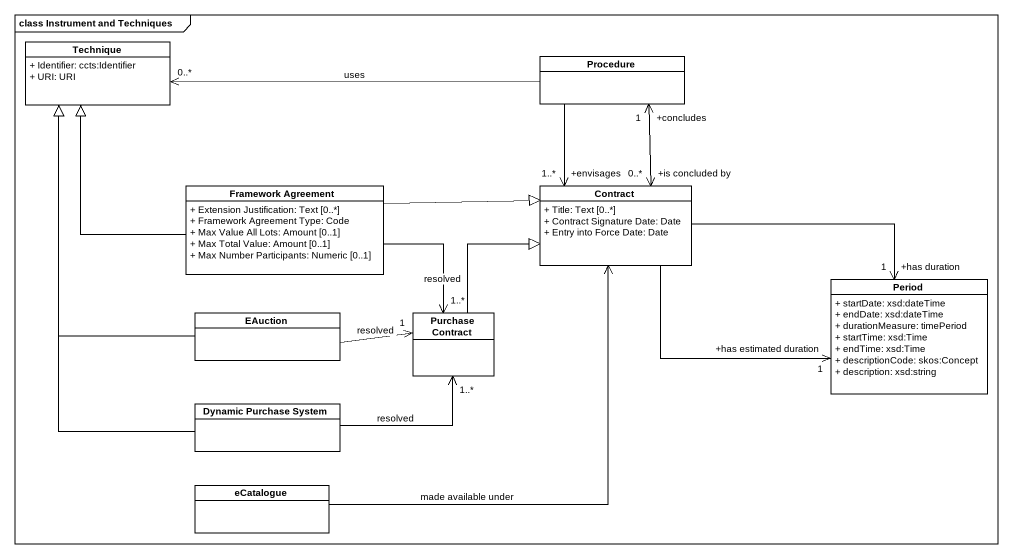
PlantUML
@startuml
mainframe class Instrument and Techniques
hide circle
hide empty members
skinparam classAttributeIconSize 0
class Technique {
  + Identifier: ccts:Identifier
  + URI: URI
}
class Procedure
class "Framework Agreement" as Framework_Agreement {
  + Extension Justification: Text [0..*]
  + Framework Agreement Type: Code
  + Max Value All Lots: Amount [0..1]
  + Max Total Value: Amount [0..1]
  + Max Number Participants: Numeric [0..1]
}
class Contract {
  + Title: Text [0..*]
  + Contract Signature Date: Date
  + Entry into Force Date: Date
}
class Period {
  + startDate: xsd:dateTime
  + endDate: xsd:dateTime
  + durationMeasure: timePeriod
  + startTime: xsd:Time
  + endTime: xsd:Time
  + descriptionCode: skos:Concept
  + description: xsd:string
}
class EAuction
class "Purchase Contract" as Purchase_Contract
class "Dynamic Purchase System" as Dynamic_Purchase_System
class eCatalogue
Procedure -left-> "0..*" Technique : uses
Procedure --> "+envisages\n1..*" Contract
Procedure "+concludes\n1" <--> "+is concluded by\n0..*" Contract
Framework_Agreement -up-|> Technique
Framework_Agreement -right-|> Contract
Framework_Agreement --> "1..*" Purchase_Contract : resolved
Contract -right-> "+has duration\n1" Period
Contract -right-> "+has estimated duration\n1" Period
EAuction -up-|> Technique
EAuction -right-> "1" Purchase_Contract : resolved
Purchase_Contract -up-|> Contract
Dynamic_Purchase_System -up-|> Technique
Dynamic_Purchase_System -right-> "1..*" Purchase_Contract : resolved
eCatalogue -up-> Contract : made available under
@enduml
